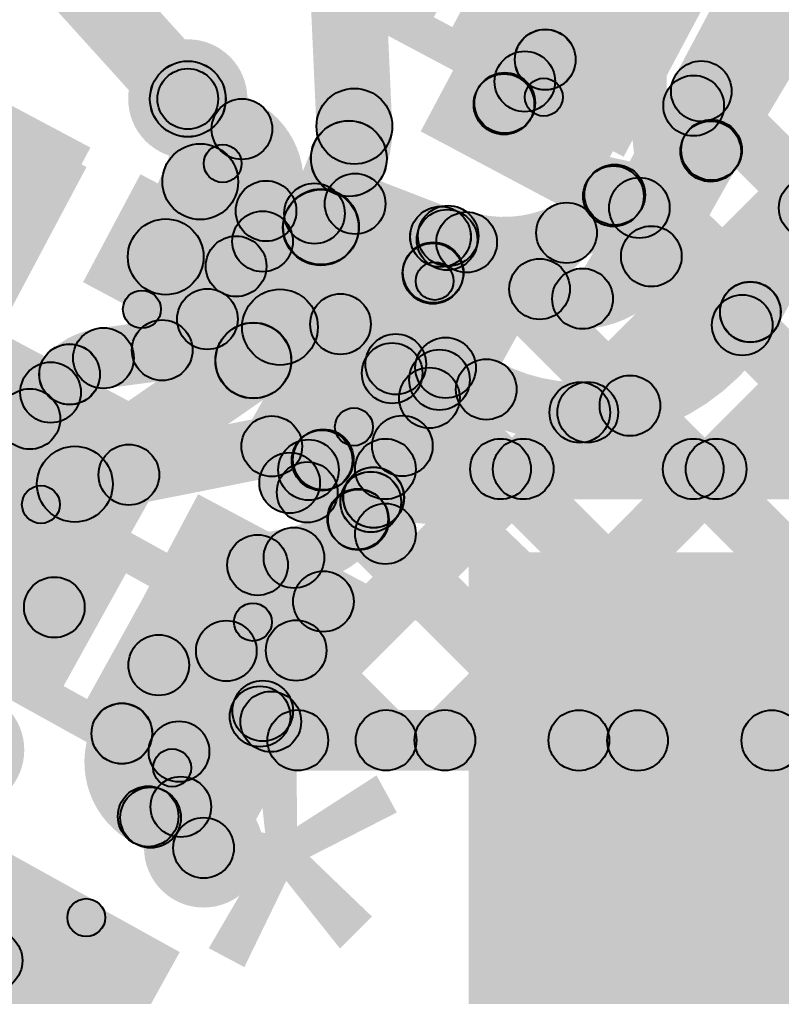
# Model space of a CAD drawing. Header units: millimetres. Extents: x 2.72 to 4.82, y 2.46 to 3.29.
# Drawn here: x 2.9897 to 3.0903, y 2.5284 to 2.6573 of the extents above; entities that cross this region are included whole.
import ezdxf

# ---------------------------------------------------------------- set-up
doc = ezdxf.new("R2010")
doc.units = ezdxf.units.MM
doc.header["$MEASUREMENT"] = 0
for name, color, linetype in [('BottomLayer', 5, 'Continuous'), ('BottomPaste', 16, 'Continuous'), ('BottomSolder', 6, 'Continuous'), ('TopLayer', 1, 'Continuous'), ('TopOverlay', 2, 'Continuous'), ('TopPaste', 8, 'Continuous'), ('TopSolder', 216, 'Continuous'), ('ViaHoleLayer', 16, 'Continuous')]:
    doc.layers.add(name, color=color, linetype=linetype)

# ---------------------------------------------------------------- blocks, each defined once
blk = doc.blocks.new('CAP_0201_B_25')
at = {"layer": 'BottomLayer'}
for points in [[(-0.01772, 0.00591), (-0.00591, 0.00591), (-0.00591, -0.00591), (-0.01772, -0.00591)], [(0.00591, 0.00591), (0.01772, 0.00591), (0.01772, -0.00591), (0.00591, -0.00591)]]:
    blk.add_hatch(color=5, dxfattribs=at).paths.add_polyline_path(points)
at = {"layer": 'BottomPaste'}
for points in [[(-0.01772, 0.00591), (-0.00591, 0.00591), (-0.00591, -0.00591), (-0.01772, -0.00591)], [(0.00591, 0.00591), (0.01772, 0.00591), (0.01772, -0.00591), (0.00591, -0.00591)]]:
    blk.add_hatch(color=16, dxfattribs=at).paths.add_polyline_path(points)
at = {"layer": 'BottomSolder'}
for points in [[(-0.01988, 0.00807), (-0.00374, 0.00807), (-0.00374, -0.00807), (-0.01988, -0.00807)], [(0.00374, 0.00807), (0.01988, 0.00807), (0.01988, -0.00807), (0.00374, -0.00807)]]:
    blk.add_hatch(color=6, dxfattribs=at).paths.add_polyline_path(points)
blk = doc.blocks.new('R__0402_B_61')
at = {"layer": 'BottomLayer'}
for points in [[(-0.0095, 0.0125), (-0.0095, -0.0125), (-0.0275, -0.0125), (-0.0275, 0.0125)], [(0.0275, 0.0125), (0.0275, -0.0125), (0.0095, -0.0125), (0.0095, 0.0125)]]:
    blk.add_hatch(color=5, dxfattribs=at).paths.add_polyline_path(points)
at = {"layer": 'BottomPaste'}
for points in [[(-0.0095, 0.0125), (-0.0095, -0.0125), (-0.0275, -0.0125), (-0.0275, 0.0125)], [(0.0275, 0.0125), (0.0275, -0.0125), (0.0095, -0.0125), (0.0095, 0.0125)]]:
    blk.add_hatch(color=16, dxfattribs=at).paths.add_polyline_path(points)
at = {"layer": 'BottomSolder'}
for points in [[(-0.0055, 0.0165), (-0.0055, -0.0165), (-0.0315, -0.0165), (-0.0315, 0.0165)], [(0.0315, 0.0165), (0.0315, -0.0165), (0.0055, -0.0165), (0.0055, 0.0165)]]:
    blk.add_hatch(color=6, dxfattribs=at).paths.add_polyline_path(points)
blk = doc.blocks.new('R__0402_B_62')
at = {"layer": 'BottomLayer'}
for points in [[(-0.0095, 0.0125), (-0.0095, -0.0125), (-0.0275, -0.0125), (-0.0275, 0.0125)], [(0.0275, 0.0125), (0.0275, -0.0125), (0.0095, -0.0125), (0.0095, 0.0125)]]:
    blk.add_hatch(color=5, dxfattribs=at).paths.add_polyline_path(points)
at = {"layer": 'BottomPaste'}
for points in [[(-0.0095, 0.0125), (-0.0095, -0.0125), (-0.0275, -0.0125), (-0.0275, 0.0125)], [(0.0275, 0.0125), (0.0275, -0.0125), (0.0095, -0.0125), (0.0095, 0.0125)]]:
    blk.add_hatch(color=16, dxfattribs=at).paths.add_polyline_path(points)
at = {"layer": 'BottomSolder'}
for points in [[(-0.0055, 0.0165), (-0.0055, -0.0165), (-0.0315, -0.0165), (-0.0315, 0.0165)], [(0.0315, 0.0165), (0.0315, -0.0165), (0.0055, -0.0165), (0.0055, 0.0165)]]:
    blk.add_hatch(color=6, dxfattribs=at).paths.add_polyline_path(points)
blk = doc.blocks.new('LED_0201_120')
at = {"layer": 'TopLayer'}
for points in [[(-0.01181, 0.00689), (-0.00394, 0.00689), (-0.00394, -0.00689), (-0.01181, -0.00689)], [(0.00394, 0.00689), (0.01181, 0.00689), (0.01181, -0.00689), (0.00394, -0.00689)]]:
    blk.add_hatch(color=1, dxfattribs=at).paths.add_polyline_path(points)
at = {"layer": 'TopOverlay'}
h = blk.add_hatch(color=2, dxfattribs=at)
edge = h.paths.add_edge_path()
edge.add_arc((-0.016, 0.011), 0.0025, 0, 360)
h = blk.add_hatch(color=2, dxfattribs=at)
edge = h.paths.add_edge_path()
edge.add_arc((-0.016, 0.011), 0.0025, 0, 360)
for points in [[(-0.016, 0.0085), (-0.016, 0.0135), (0.016, 0.0135), (0.016, 0.0085)], [(0.016, -0.013), (0.029, -0.013), (0.029, 0.013), (0.016, 0.013)], [(-0.0135, -0.011), (-0.0185, -0.011), (-0.0185, 0.011), (-0.0135, 0.011)], [(0.013, -0.011), (0.017, -0.011), (0.017, 0.011), (0.013, 0.011)], [(-0.016, -0.0135), (-0.016, -0.0085), (0.016, -0.0085), (0.016, -0.0135)]]:
    blk.add_hatch(color=2, dxfattribs=at).paths.add_polyline_path(points)
h = blk.add_hatch(color=2, dxfattribs=at)
edge = h.paths.add_edge_path()
edge.add_arc((0.016, 0.011), 0.0025, 0, 360)
h = blk.add_hatch(color=2, dxfattribs=at)
edge = h.paths.add_edge_path()
edge.add_arc((-0.016, -0.011), 0.0025, 0, 360)
h = blk.add_hatch(color=2, dxfattribs=at)
edge = h.paths.add_edge_path()
edge.add_arc((-0.016, -0.011), 0.0025, 0, 360)
h = blk.add_hatch(color=2, dxfattribs=at)
edge = h.paths.add_edge_path()
edge.add_arc((0.016, -0.011), 0.0025, 0, 360)
at = {"layer": 'TopPaste'}
for points in [[(-0.01181, 0.00689), (-0.00394, 0.00689), (-0.00394, -0.00689), (-0.01181, -0.00689)], [(0.00394, 0.00689), (0.01181, 0.00689), (0.01181, -0.00689), (0.00394, -0.00689)]]:
    blk.add_hatch(color=8, dxfattribs=at).paths.add_polyline_path(points)
at = {"layer": 'TopSolder'}
for points in [[(-0.01398, 0.00906), (-0.00177, 0.00906), (-0.00177, -0.00906), (-0.01398, -0.00906)], [(0.00177, 0.00906), (0.01398, 0.00906), (0.01398, -0.00906), (0.00177, -0.00906)]]:
    blk.add_hatch(color=216, dxfattribs=at).paths.add_polyline_path(points)
at = {"layer": 'TopOverlay'}
for centre in [(-0.016, 0.011), (-0.016, 0.011), (0.016, 0.011), (-0.016, -0.011), (-0.016, -0.011), (0.016, -0.011)]:
    blk.add_circle(centre, 0.0025, dxfattribs=at)
blk = doc.blocks.new('LED_0201_121')
at = {"layer": 'TopLayer'}
for points in [[(-0.01181, 0.00689), (-0.00394, 0.00689), (-0.00394, -0.00689), (-0.01181, -0.00689)], [(0.00394, 0.00689), (0.01181, 0.00689), (0.01181, -0.00689), (0.00394, -0.00689)]]:
    blk.add_hatch(color=1, dxfattribs=at).paths.add_polyline_path(points)
at = {"layer": 'TopOverlay'}
h = blk.add_hatch(color=2, dxfattribs=at)
edge = h.paths.add_edge_path()
edge.add_arc((-0.016, 0.011), 0.0025, 0, 360)
h = blk.add_hatch(color=2, dxfattribs=at)
edge = h.paths.add_edge_path()
edge.add_arc((-0.016, 0.011), 0.0025, 0, 360)
for points in [[(-0.016, 0.0085), (-0.016, 0.0135), (0.016, 0.0135), (0.016, 0.0085)], [(0.016, -0.013), (0.029, -0.013), (0.029, 0.013), (0.016, 0.013)], [(-0.0135, -0.011), (-0.0185, -0.011), (-0.0185, 0.011), (-0.0135, 0.011)], [(0.013, -0.011), (0.017, -0.011), (0.017, 0.011), (0.013, 0.011)], [(-0.016, -0.0135), (-0.016, -0.0085), (0.016, -0.0085), (0.016, -0.0135)]]:
    blk.add_hatch(color=2, dxfattribs=at).paths.add_polyline_path(points)
h = blk.add_hatch(color=2, dxfattribs=at)
edge = h.paths.add_edge_path()
edge.add_arc((0.016, 0.011), 0.0025, 0, 360)
h = blk.add_hatch(color=2, dxfattribs=at)
edge = h.paths.add_edge_path()
edge.add_arc((-0.016, -0.011), 0.0025, 0, 360)
h = blk.add_hatch(color=2, dxfattribs=at)
edge = h.paths.add_edge_path()
edge.add_arc((-0.016, -0.011), 0.0025, 0, 360)
h = blk.add_hatch(color=2, dxfattribs=at)
edge = h.paths.add_edge_path()
edge.add_arc((0.016, -0.011), 0.0025, 0, 360)
at = {"layer": 'TopPaste'}
for points in [[(-0.01181, 0.00689), (-0.00394, 0.00689), (-0.00394, -0.00689), (-0.01181, -0.00689)], [(0.00394, 0.00689), (0.01181, 0.00689), (0.01181, -0.00689), (0.00394, -0.00689)]]:
    blk.add_hatch(color=8, dxfattribs=at).paths.add_polyline_path(points)
at = {"layer": 'TopSolder'}
for points in [[(-0.01398, 0.00906), (-0.00177, 0.00906), (-0.00177, -0.00906), (-0.01398, -0.00906)], [(0.00177, 0.00906), (0.01398, 0.00906), (0.01398, -0.00906), (0.00177, -0.00906)]]:
    blk.add_hatch(color=216, dxfattribs=at).paths.add_polyline_path(points)
at = {"layer": 'TopOverlay'}
for centre in [(-0.016, 0.011), (-0.016, 0.011), (0.016, 0.011), (-0.016, -0.011), (-0.016, -0.011), (0.016, -0.011)]:
    blk.add_circle(centre, 0.0025, dxfattribs=at)
blk = doc.blocks.new('LED_0201_122')
at = {"layer": 'TopLayer'}
for points in [[(-0.01181, 0.00689), (-0.00394, 0.00689), (-0.00394, -0.00689), (-0.01181, -0.00689)], [(0.00394, 0.00689), (0.01181, 0.00689), (0.01181, -0.00689), (0.00394, -0.00689)]]:
    blk.add_hatch(color=1, dxfattribs=at).paths.add_polyline_path(points)
at = {"layer": 'TopOverlay'}
h = blk.add_hatch(color=2, dxfattribs=at)
edge = h.paths.add_edge_path()
edge.add_arc((-0.016, 0.011), 0.0025, 0, 360)
h = blk.add_hatch(color=2, dxfattribs=at)
edge = h.paths.add_edge_path()
edge.add_arc((-0.016, 0.011), 0.0025, 0, 360)
for points in [[(-0.016, 0.0085), (-0.016, 0.0135), (0.016, 0.0135), (0.016, 0.0085)], [(0.016, -0.013), (0.029, -0.013), (0.029, 0.013), (0.016, 0.013)], [(-0.0135, -0.011), (-0.0185, -0.011), (-0.0185, 0.011), (-0.0135, 0.011)], [(0.013, -0.011), (0.017, -0.011), (0.017, 0.011), (0.013, 0.011)], [(-0.016, -0.0135), (-0.016, -0.0085), (0.016, -0.0085), (0.016, -0.0135)]]:
    blk.add_hatch(color=2, dxfattribs=at).paths.add_polyline_path(points)
h = blk.add_hatch(color=2, dxfattribs=at)
edge = h.paths.add_edge_path()
edge.add_arc((0.016, 0.011), 0.0025, 0, 360)
h = blk.add_hatch(color=2, dxfattribs=at)
edge = h.paths.add_edge_path()
edge.add_arc((-0.016, -0.011), 0.0025, 0, 360)
h = blk.add_hatch(color=2, dxfattribs=at)
edge = h.paths.add_edge_path()
edge.add_arc((-0.016, -0.011), 0.0025, 0, 360)
h = blk.add_hatch(color=2, dxfattribs=at)
edge = h.paths.add_edge_path()
edge.add_arc((0.016, -0.011), 0.0025, 0, 360)
at = {"layer": 'TopPaste'}
for points in [[(-0.01181, 0.00689), (-0.00394, 0.00689), (-0.00394, -0.00689), (-0.01181, -0.00689)], [(0.00394, 0.00689), (0.01181, 0.00689), (0.01181, -0.00689), (0.00394, -0.00689)]]:
    blk.add_hatch(color=8, dxfattribs=at).paths.add_polyline_path(points)
at = {"layer": 'TopSolder'}
for points in [[(-0.01398, 0.00906), (-0.00177, 0.00906), (-0.00177, -0.00906), (-0.01398, -0.00906)], [(0.00177, 0.00906), (0.01398, 0.00906), (0.01398, -0.00906), (0.00177, -0.00906)]]:
    blk.add_hatch(color=216, dxfattribs=at).paths.add_polyline_path(points)
at = {"layer": 'TopOverlay'}
for centre in [(-0.016, 0.011), (-0.016, 0.011), (0.016, 0.011), (-0.016, -0.011), (-0.016, -0.011), (0.016, -0.011)]:
    blk.add_circle(centre, 0.0025, dxfattribs=at)
blk = doc.blocks.new('LED_0201_123')
at = {"layer": 'TopLayer'}
for points in [[(-0.01181, 0.00689), (-0.00394, 0.00689), (-0.00394, -0.00689), (-0.01181, -0.00689)], [(0.00394, 0.00689), (0.01181, 0.00689), (0.01181, -0.00689), (0.00394, -0.00689)]]:
    blk.add_hatch(color=1, dxfattribs=at).paths.add_polyline_path(points)
at = {"layer": 'TopOverlay'}
h = blk.add_hatch(color=2, dxfattribs=at)
edge = h.paths.add_edge_path()
edge.add_arc((-0.016, 0.011), 0.0025, 0, 360)
h = blk.add_hatch(color=2, dxfattribs=at)
edge = h.paths.add_edge_path()
edge.add_arc((-0.016, 0.011), 0.0025, 0, 360)
for points in [[(-0.016, 0.0085), (-0.016, 0.0135), (0.016, 0.0135), (0.016, 0.0085)], [(0.016, -0.013), (0.029, -0.013), (0.029, 0.013), (0.016, 0.013)], [(-0.0135, -0.011), (-0.0185, -0.011), (-0.0185, 0.011), (-0.0135, 0.011)], [(0.013, -0.011), (0.017, -0.011), (0.017, 0.011), (0.013, 0.011)], [(-0.016, -0.0135), (-0.016, -0.0085), (0.016, -0.0085), (0.016, -0.0135)]]:
    blk.add_hatch(color=2, dxfattribs=at).paths.add_polyline_path(points)
h = blk.add_hatch(color=2, dxfattribs=at)
edge = h.paths.add_edge_path()
edge.add_arc((0.016, 0.011), 0.0025, 0, 360)
h = blk.add_hatch(color=2, dxfattribs=at)
edge = h.paths.add_edge_path()
edge.add_arc((-0.016, -0.011), 0.0025, 0, 360)
h = blk.add_hatch(color=2, dxfattribs=at)
edge = h.paths.add_edge_path()
edge.add_arc((-0.016, -0.011), 0.0025, 0, 360)
h = blk.add_hatch(color=2, dxfattribs=at)
edge = h.paths.add_edge_path()
edge.add_arc((0.016, -0.011), 0.0025, 0, 360)
at = {"layer": 'TopPaste'}
for points in [[(-0.01181, 0.00689), (-0.00394, 0.00689), (-0.00394, -0.00689), (-0.01181, -0.00689)], [(0.00394, 0.00689), (0.01181, 0.00689), (0.01181, -0.00689), (0.00394, -0.00689)]]:
    blk.add_hatch(color=8, dxfattribs=at).paths.add_polyline_path(points)
at = {"layer": 'TopSolder'}
for points in [[(-0.01398, 0.00906), (-0.00177, 0.00906), (-0.00177, -0.00906), (-0.01398, -0.00906)], [(0.00177, 0.00906), (0.01398, 0.00906), (0.01398, -0.00906), (0.00177, -0.00906)]]:
    blk.add_hatch(color=216, dxfattribs=at).paths.add_polyline_path(points)
at = {"layer": 'TopOverlay'}
for centre in [(-0.016, 0.011), (-0.016, 0.011), (0.016, 0.011), (-0.016, -0.011), (-0.016, -0.011), (0.016, -0.011)]:
    blk.add_circle(centre, 0.0025, dxfattribs=at)

msp = doc.modelspace()

# ---------------------------------------------------------------- hatches: boundary and pattern name
at = {"layer": 'BottomLayer'}
for points in [[(3.05903, 2.59517), (3.05338, 2.60083), (3.44317, 2.99062), (3.44883, 2.98497)], [(3.08449, 2.59517), (3.07883, 2.60083), (3.44317, 2.96517), (3.44883, 2.95951)], [(2.99854, 2.63786), (2.82615, 2.72952), (2.7525, 2.591), (2.92488, 2.49934)], [(2.97729, 2.67765), (2.98471, 2.68435), (3.01561, 2.65019), (3.0082, 2.64349)], [(3.08153, 2.64312), (3.07587, 2.64878), (3.10865, 2.68155), (3.1143, 2.6759)], [(3.02724, 2.67975), (3.03723, 2.6802), (3.03889, 2.64346), (3.0289, 2.643)], [(3.07506, 2.63059), (3.068, 2.63435), (3.09006, 2.67584), (3.09713, 2.67209)], [(3.08572, 2.66164), (3.09138, 2.6673), (3.15785, 2.60083), (3.15219, 2.59517)], [(3.06262, 2.65011), (3.0556, 2.65395), (3.0614, 2.66453), (3.06841, 2.66069)], [(3.0626, 2.65007), (3.05561, 2.65396), (3.05562, 2.65398), (3.0626, 2.65008)], [(3.07688, 2.64502), (3.08254, 2.65068), (3.13239, 2.60083), (3.12674, 2.59517)], [(3.00817, 2.64352), (3.01564, 2.65016), (3.01565, 2.65015), (3.00818, 2.6435)], [(3.05715, 2.64419), (3.05017, 2.64809), (3.05026, 2.64826), (3.05725, 2.64436)], [(3.03414, 2.62808), (3.02488, 2.63186), (3.02854, 2.64085), (3.0378, 2.63708)], [(3.03782, 2.63713), (3.02852, 2.64081), (3.02853, 2.64082), (3.03782, 2.63714)], [(3.01354, 2.62391), (3.00446, 2.62809), (3.00902, 2.63801), (3.0181, 2.63383)], [(3.06528, 2.63117), (3.07094, 2.63683), (3.10694, 2.60083), (3.10128, 2.59517)], [(3.0664, 2.63067), (3.07015, 2.63773), (3.07341, 2.636), (3.06965, 2.62894)], [(3.02871, 2.61482), (3.01945, 2.61861), (3.02484, 2.63176), (3.03409, 2.62798)], [(3.03051, 2.59211), (3.02486, 2.59776), (3.05909, 2.632), (3.06475, 2.62634)], [(3.04803, 2.62242), (3.04062, 2.62544), (3.04259, 2.63027), (3.05, 2.62726)], [(3.0459, 2.62509), (3.05156, 2.63075), (3.08148, 2.60083), (3.07582, 2.59517)], [(3.04259, 2.60914), (3.03519, 2.61217), (3.04057, 2.62532), (3.04797, 2.62229)], [(3.00763, 2.6051), (2.97319, 2.62341), (2.95643, 2.59188), (2.99086, 2.57357)], [(2.99985, 2.59189), (2.99415, 2.60011), (3.01771, 2.61642), (3.0234, 2.6082)], [(3.02343, 2.60822), (3.01767, 2.61639), (3.0177, 2.61641), (3.02346, 2.60824)], [(3.03654, 2.609), (3.0422, 2.61466), (3.05603, 2.60083), (3.05037, 2.59517)], [(3.02763, 2.59288), (3.02308, 2.59946), (3.02737, 2.60243), (3.03192, 2.59585)], [(3.038, 2.594), (3.038, 2.602), (3.66382, 2.602), (3.66382, 2.594)], [(3.02502, 2.59507), (3.03067, 2.60072), (3.03718, 2.59422), (3.03152, 2.58856)], [(3.02348, 2.59264), (3.02724, 2.5997), (3.03988, 2.59298), (3.03612, 2.58592)], [(3.042, 2.58945), (3.034, 2.58945), (3.034, 2.598), (3.042, 2.598)], [(3.049, 2.465), (4.817, 2.465), (4.817, 2.587), (3.049, 2.587)], [(3.01436, 2.55901), (3.00713, 2.56241), (3.01338, 2.5757), (3.02062, 2.5723)], [(3.00749, 2.55147), (3.01449, 2.55536), (3.0175, 2.54994), (3.0105, 2.54606)]]:
    msp.add_hatch(color=5, dxfattribs=at).paths.add_polyline_path(points)
h = msp.add_hatch(color=5, dxfattribs=at)
edge = h.paths.add_edge_path()
edge.add_arc((3.0591, 2.65202), 0.004, 0, 360)
h = msp.add_hatch(color=5, dxfattribs=at)
edge = h.paths.add_edge_path()
edge.add_arc((3.0591, 2.65202), 0.004, 0, 360)
h = msp.add_hatch(color=5, dxfattribs=at)
edge = h.paths.add_edge_path()
edge.add_arc((3.05911, 2.65203), 0.004, 0, 360)
h = msp.add_hatch(color=5, dxfattribs=at)
edge = h.paths.add_edge_path()
edge.add_arc((3.05911, 2.65203), 0.004, 0, 360)
h = msp.add_hatch(color=5, dxfattribs=at)
edge = h.paths.add_edge_path()
edge.add_arc((3.01191, 2.64684), 0.00787, 0, 360)
h = msp.add_hatch(color=5, dxfattribs=at)
edge = h.paths.add_edge_path()
edge.add_arc((3.05366, 2.64614), 0.00787, 0, 360)
h = msp.add_hatch(color=5, dxfattribs=at)
edge = h.paths.add_edge_path()
edge.add_arc((3.05641, 2.64914), 0.004, 0, 360)
h = msp.add_hatch(color=5, dxfattribs=at)
edge = h.paths.add_edge_path()
edge.add_arc((3.05641, 2.64914), 0.004, 0, 360)
h = msp.add_hatch(color=5, dxfattribs=at)
edge = h.paths.add_edge_path()
edge.add_arc((3.01191, 2.64684), 0.005, 0, 360)
h = msp.add_hatch(color=5, dxfattribs=at)
edge = h.paths.add_edge_path()
edge.add_arc((3.01191, 2.64684), 0.005, 0, 360)
h = msp.add_hatch(color=5, dxfattribs=at)
edge = h.paths.add_edge_path()
edge.add_arc((3.01192, 2.64683), 0.005, 0, 360)
h = msp.add_hatch(color=5, dxfattribs=at)
edge = h.paths.add_edge_path()
edge.add_arc((3.01192, 2.64683), 0.005, 0, 360)
h = msp.add_hatch(color=5, dxfattribs=at)
edge = h.paths.add_edge_path()
edge.add_arc((3.07971, 2.64785), 0.004, 0, 360)
h = msp.add_hatch(color=5, dxfattribs=at)
edge = h.paths.add_edge_path()
edge.add_arc((3.05366, 2.64614), 0.004, 0, 360)
h = msp.add_hatch(color=5, dxfattribs=at)
edge = h.paths.add_edge_path()
edge.add_arc((3.05376, 2.64631), 0.004, 0, 360)
h = msp.add_hatch(color=5, dxfattribs=at)
edge = h.paths.add_edge_path()
edge.add_arc((3.05376, 2.64631), 0.004, 0, 360)
h = msp.add_hatch(color=5, dxfattribs=at)
edge = h.paths.add_edge_path()
edge.add_arc((3.0787, 2.64595), 0.004, 0, 360)
h = msp.add_hatch(color=5, dxfattribs=at)
edge = h.paths.add_edge_path()
edge.add_arc((3.0339, 2.64323), 0.005, 0, 360)
h = msp.add_hatch(color=5, dxfattribs=at)
edge = h.paths.add_edge_path()
edge.add_arc((3.0339, 2.64323), 0.005, 0, 360)
h = msp.add_hatch(color=5, dxfattribs=at)
edge = h.paths.add_edge_path()
edge.add_arc((3.03318, 2.63898), 0.005, 0, 360)
h = msp.add_hatch(color=5, dxfattribs=at)
edge = h.paths.add_edge_path()
edge.add_arc((3.03318, 2.63898), 0.005, 0, 360)
h = msp.add_hatch(color=5, dxfattribs=at)
edge = h.paths.add_edge_path()
edge.add_arc((3.03317, 2.63897), 0.005, 0, 360)
h = msp.add_hatch(color=5, dxfattribs=at)
edge = h.paths.add_edge_path()
edge.add_arc((3.03317, 2.63897), 0.005, 0, 360)
h = msp.add_hatch(color=5, dxfattribs=at)
edge = h.paths.add_edge_path()
edge.add_arc((3.01356, 2.63592), 0.005, 0, 360)
h = msp.add_hatch(color=5, dxfattribs=at)
edge = h.paths.add_edge_path()
edge.add_arc((3.01356, 2.63592), 0.005, 0, 360)
h = msp.add_hatch(color=5, dxfattribs=at)
edge = h.paths.add_edge_path()
edge.add_arc((3.06811, 2.634), 0.004, 0, 360)
h = msp.add_hatch(color=5, dxfattribs=at)
edge = h.paths.add_edge_path()
edge.add_arc((3.06828, 2.6342), 0.004, 0, 360)
h = msp.add_hatch(color=5, dxfattribs=at)
edge = h.paths.add_edge_path()
edge.add_arc((3.06828, 2.6342), 0.004, 0, 360)
h = msp.add_hatch(color=5, dxfattribs=at)
edge = h.paths.add_edge_path()
edge.add_arc((3.07153, 2.63247), 0.004, 0, 360)
h = msp.add_hatch(color=5, dxfattribs=at)
edge = h.paths.add_edge_path()
edge.add_arc((3.07153, 2.63247), 0.004, 0, 360)
h = msp.add_hatch(color=5, dxfattribs=at)
edge = h.paths.add_edge_path()
edge.add_arc((3.02947, 2.62987), 0.005, 0, 360)
h = msp.add_hatch(color=5, dxfattribs=at)
edge = h.paths.add_edge_path()
edge.add_arc((3.02947, 2.62987), 0.005, 0, 360)
h = msp.add_hatch(color=5, dxfattribs=at)
edge = h.paths.add_edge_path()
edge.add_arc((3.02951, 2.62997), 0.005, 0, 360)
h = msp.add_hatch(color=5, dxfattribs=at)
edge = h.paths.add_edge_path()
edge.add_arc((3.02951, 2.62997), 0.005, 0, 360)
h = msp.add_hatch(color=5, dxfattribs=at)
edge = h.paths.add_edge_path()
edge.add_arc((3.04629, 2.62877), 0.004, 0, 360)
h = msp.add_hatch(color=5, dxfattribs=at)
edge = h.paths.add_edge_path()
edge.add_arc((3.04629, 2.62877), 0.004, 0, 360)
h = msp.add_hatch(color=5, dxfattribs=at)
edge = h.paths.add_edge_path()
edge.add_arc((3.06192, 2.62917), 0.004, 0, 360)
h = msp.add_hatch(color=5, dxfattribs=at)
edge = h.paths.add_edge_path()
edge.add_arc((3.04873, 2.62792), 0.004, 0, 360)
h = msp.add_hatch(color=5, dxfattribs=at)
edge = h.paths.add_edge_path()
edge.add_arc((3.009, 2.626), 0.005, 0, 360)
h = msp.add_hatch(color=5, dxfattribs=at)
edge = h.paths.add_edge_path()
edge.add_arc((3.04427, 2.6238), 0.004, 0, 360)
h = msp.add_hatch(color=5, dxfattribs=at)
edge = h.paths.add_edge_path()
edge.add_arc((3.04432, 2.62393), 0.004, 0, 360)
h = msp.add_hatch(color=5, dxfattribs=at)
edge = h.paths.add_edge_path()
edge.add_arc((3.02408, 2.61672), 0.005, 0, 360)
h = msp.add_hatch(color=5, dxfattribs=at)
edge = h.paths.add_edge_path()
edge.add_arc((3.02408, 2.61672), 0.005, 0, 360)
h = msp.add_hatch(color=5, dxfattribs=at)
edge = h.paths.add_edge_path()
edge.add_arc((3.02055, 2.61231), 0.005, 0, 360)
h = msp.add_hatch(color=5, dxfattribs=at)
edge = h.paths.add_edge_path()
edge.add_arc((3.02055, 2.61231), 0.005, 0, 360)
h = msp.add_hatch(color=5, dxfattribs=at)
edge = h.paths.add_edge_path()
edge.add_arc((3.02058, 2.61233), 0.005, 0, 360)
h = msp.add_hatch(color=5, dxfattribs=at)
edge = h.paths.add_edge_path()
edge.add_arc((3.02058, 2.61233), 0.005, 0, 360)
h = msp.add_hatch(color=5, dxfattribs=at)
edge = h.paths.add_edge_path()
edge.add_arc((3.03937, 2.61183), 0.004, 0, 360)
h = msp.add_hatch(color=5, dxfattribs=at)
edge = h.paths.add_edge_path()
edge.add_arc((3.03889, 2.61065), 0.004, 0, 360)
h = msp.add_hatch(color=5, dxfattribs=at)
edge = h.paths.add_edge_path()
edge.add_arc((3.03889, 2.61065), 0.004, 0, 360)
h = msp.add_hatch(color=5, dxfattribs=at)
edge = h.paths.add_edge_path()
edge.add_arc((3.02964, 2.59914), 0.004, 0, 360)
h = msp.add_hatch(color=5, dxfattribs=at)
edge = h.paths.add_edge_path()
edge.add_arc((3.0298, 2.59925), 0.004, 0, 360)
h = msp.add_hatch(color=5, dxfattribs=at)
edge = h.paths.add_edge_path()
edge.add_arc((3.02785, 2.59789), 0.004, 0, 360)
h = msp.add_hatch(color=5, dxfattribs=at)
edge = h.paths.add_edge_path()
edge.add_arc((3.038, 2.598), 0.004, 0, 360)
h = msp.add_hatch(color=5, dxfattribs=at)
edge = h.paths.add_edge_path()
edge.add_arc((3.038, 2.598), 0.004, 0, 360)
h = msp.add_hatch(color=5, dxfattribs=at)
edge = h.paths.add_edge_path()
edge.add_arc((3.0532, 2.598), 0.004, 0, 360)
h = msp.add_hatch(color=5, dxfattribs=at)
edge = h.paths.add_edge_path()
edge.add_arc((3.0562, 2.598), 0.004, 0, 360)
h = msp.add_hatch(color=5, dxfattribs=at)
edge = h.paths.add_edge_path()
edge.add_arc((3.07865, 2.598), 0.004, 0, 360)
h = msp.add_hatch(color=5, dxfattribs=at)
edge = h.paths.add_edge_path()
edge.add_arc((3.08166, 2.598), 0.004, 0, 360)
h = msp.add_hatch(color=5, dxfattribs=at)
edge = h.paths.add_edge_path()
edge.add_arc((2.997, 2.596), 0.005, 0, 360)
h = msp.add_hatch(color=5, dxfattribs=at)
edge = h.paths.add_edge_path()
edge.add_arc((3.02536, 2.59617), 0.004, 0, 360)
h = msp.add_hatch(color=5, dxfattribs=at)
edge = h.paths.add_edge_path()
edge.add_arc((3.02536, 2.59617), 0.004, 0, 360)
h = msp.add_hatch(color=5, dxfattribs=at)
edge = h.paths.add_edge_path()
edge.add_arc((3.02768, 2.59493), 0.004, 0, 360)
h = msp.add_hatch(color=5, dxfattribs=at)
edge = h.paths.add_edge_path()
edge.add_arc((3.03435, 2.59139), 0.004, 0, 360)
h = msp.add_hatch(color=5, dxfattribs=at)
edge = h.paths.add_edge_path()
edge.add_arc((3.038, 2.58945), 0.004, 0, 360)
h = msp.add_hatch(color=5, dxfattribs=at)
edge = h.paths.add_edge_path()
edge.add_arc((3.038, 2.58945), 0.004, 0, 360)
h = msp.add_hatch(color=5, dxfattribs=at)
edge = h.paths.add_edge_path()
edge.add_arc((3.017, 2.574), 0.004, 0, 360)
h = msp.add_hatch(color=5, dxfattribs=at)
edge = h.paths.add_edge_path()
edge.add_arc((2.98245, 2.56092), 0.00787, 0, 360)
h = msp.add_hatch(color=5, dxfattribs=at)
edge = h.paths.add_edge_path()
edge.add_arc((3.01075, 2.56071), 0.004, 0, 360)
h = msp.add_hatch(color=5, dxfattribs=at)
edge = h.paths.add_edge_path()
edge.add_arc((3.01075, 2.56071), 0.004, 0, 360)
h = msp.add_hatch(color=5, dxfattribs=at)
edge = h.paths.add_edge_path()
edge.add_arc((3.01099, 2.55342), 0.004, 0, 360)
h = msp.add_hatch(color=5, dxfattribs=at)
edge = h.paths.add_edge_path()
edge.add_arc((3.01099, 2.55342), 0.004, 0, 360)
h = msp.add_hatch(color=5, dxfattribs=at)
edge = h.paths.add_edge_path()
edge.add_arc((3.014, 2.548), 0.00787, 0, 360)
h = msp.add_hatch(color=5, dxfattribs=at)
edge = h.paths.add_edge_path()
edge.add_arc((3.014, 2.548), 0.004, 0, 360)
at = {"layer": 'TopLayer'}
for points in [[(3.04869, 2.55937), (3.04303, 2.56502), (3.46851, 2.9905), (3.47416, 2.98485)], [(3.07413, 2.55936), (3.06847, 2.56501), (3.46842, 2.96496), (3.47408, 2.95931)], [(3.08449, 2.63804), (3.07762, 2.64215), (3.11451, 2.70384), (3.12138, 2.69973)], [(3.04266, 2.64256), (3.06353, 2.63147), (3.07778, 2.65827), (3.05691, 2.66936)], [(3.00996, 2.64334), (3.01385, 2.65034), (3.021, 2.64636), (3.01711, 2.63937)], [(3.07659, 2.62409), (3.06963, 2.62804), (3.07747, 2.64189), (3.08443, 2.63795)], [(3.02956, 2.62783), (3.02771, 2.63561), (3.03307, 2.63689), (3.03493, 2.62911)], [(3.03256, 2.62927), (3.03544, 2.63673), (3.04671, 2.63238), (3.04383, 2.62492)], [(3.02181, 2.62285), (3.01478, 2.62666), (3.01872, 2.63395), (3.02576, 2.63014)], [(3.08967, 2.61676), (3.08271, 2.6207), (3.09048, 2.63442), (3.09744, 2.63048)], [(3.04377, 2.62494), (3.04677, 2.63236), (3.04678, 2.63235), (3.04378, 2.62494)], [(3.04428, 2.62471), (3.04803, 2.63178), (3.06024, 2.62529), (3.05648, 2.61822)], [(3.02104, 2.62184), (3.01555, 2.62767), (3.01905, 2.63096), (3.02453, 2.62513)], [(3.01801, 2.61587), (3.01099, 2.61969), (3.01478, 2.62667), (3.02181, 2.62284)], [(3.08229, 2.61416), (3.08795, 2.61982), (3.14278, 2.56498), (3.13712, 2.55933)], [(3.02649, 2.59904), (3.01951, 2.60296), (3.02858, 2.61908), (3.03555, 2.61516)], [(3.0013, 2.60867), (3.00024, 2.6166), (3.008, 2.61764), (3.00906, 2.60971)], [(3.04408, 2.60783), (3.04783, 2.61489), (3.0532, 2.61204), (3.04944, 2.60498)], [(2.99656, 2.60521), (2.99105, 2.61101), (2.99355, 2.61339), (2.99906, 2.60759)], [(2.99908, 2.60761), (2.99353, 2.61338), (2.99354, 2.61338), (2.99908, 2.60761)], [(3.04373, 2.59909), (3.03676, 2.60302), (3.04166, 2.61173), (3.04863, 2.6078)], [(3.04098, 2.60456), (3.04663, 2.61022), (3.09185, 2.56501), (3.08619, 2.55935)], [(3.0257, 2.56183), (3.02004, 2.56749), (3.06084, 2.6083), (3.0665, 2.60264)], [(3.06746, 2.60353), (3.07312, 2.60919), (3.11731, 2.56499), (3.11166, 2.55934)], [(2.98471, 2.58515), (2.97774, 2.58907), (2.98757, 2.60656), (2.99455, 2.60263)], [(3.00491, 2.59332), (3.00335, 2.60116), (3.02222, 2.60492), (3.02378, 2.59708)], [(3.0399, 2.59229), (3.03293, 2.59622), (3.03676, 2.60302), (3.04373, 2.59909)], [(3.03996, 2.59229), (3.03296, 2.59617), (3.03674, 2.60299), (3.04374, 2.59912)], [(2.99778, 2.57779), (2.99081, 2.58172), (3.00065, 2.5992), (3.00762, 2.59528)], [(3.03161, 2.58847), (3.03727, 2.59413), (3.06638, 2.56502), (3.06072, 2.55936)], [(3.02191, 2.58141), (3.02035, 2.58926), (3.02515, 2.59021), (3.02671, 2.58237)], [(3.01919, 2.58183), (3.02307, 2.58883), (3.03174, 2.58402), (3.02787, 2.57703)], [(3.0253, 2.56414), (3.0183, 2.56802), (3.02631, 2.58246), (3.0333, 2.57859)], [(3.02339, 2.57123), (3.02905, 2.57689), (3.04091, 2.56503), (3.03526, 2.55937)], [(3.00674, 2.56121), (2.99969, 2.56501), (3.00455, 2.57402), (3.01159, 2.57022)], [(3.02643, 2.5582), (3.02643, 2.5662), (4.66569, 2.56549), (4.66569, 2.55749)], [(3.00672, 2.56118), (2.99968, 2.56498), (2.99969, 2.56501), (3.00673, 2.56121)], [(3.00446, 2.54883), (3.0089, 2.55549), (3.0089, 2.55549), (3.00446, 2.54883)], [(3.0047, 2.54868), (3.00866, 2.55564), (3.01598, 2.55148), (3.01202, 2.54452)], [(3.00489, 2.54858), (3.00847, 2.55574), (3.00879, 2.55558), (3.00521, 2.54842)]]:
    msp.add_hatch(color=1, dxfattribs=at).paths.add_polyline_path(points)
h = msp.add_hatch(color=1, dxfattribs=at)
edge = h.paths.add_edge_path()
edge.add_arc((3.01191, 2.64684), 0.00787, 0, 360)
h = msp.add_hatch(color=1, dxfattribs=at)
edge = h.paths.add_edge_path()
edge.add_arc((3.05366, 2.64614), 0.00787, 0, 360)
h = msp.add_hatch(color=1, dxfattribs=at)
edge = h.paths.add_edge_path()
edge.add_arc((3.01191, 2.64684), 0.004, 0, 360)
h = msp.add_hatch(color=1, dxfattribs=at)
edge = h.paths.add_edge_path()
edge.add_arc((3.01906, 2.64286), 0.004, 0, 360)
h = msp.add_hatch(color=1, dxfattribs=at)
edge = h.paths.add_edge_path()
edge.add_arc((3.01906, 2.64286), 0.004, 0, 360)
h = msp.add_hatch(color=1, dxfattribs=at)
edge = h.paths.add_edge_path()
edge.add_arc((3.08095, 2.63992), 0.004, 0, 360)
h = msp.add_hatch(color=1, dxfattribs=at)
edge = h.paths.add_edge_path()
edge.add_arc((3.08095, 2.63992), 0.004, 0, 360)
h = msp.add_hatch(color=1, dxfattribs=at)
edge = h.paths.add_edge_path()
edge.add_arc((3.08095, 2.63992), 0.004, 0, 360)
h = msp.add_hatch(color=1, dxfattribs=at)
edge = h.paths.add_edge_path()
edge.add_arc((3.08095, 2.63992), 0.004, 0, 360)
h = msp.add_hatch(color=1, dxfattribs=at)
edge = h.paths.add_edge_path()
edge.add_arc((3.08106, 2.6401), 0.004, 0, 360)
h = msp.add_hatch(color=1, dxfattribs=at)
edge = h.paths.add_edge_path()
edge.add_arc((3.08106, 2.6401), 0.004, 0, 360)
h = msp.add_hatch(color=1, dxfattribs=at)
edge = h.paths.add_edge_path()
edge.add_arc((3.034, 2.633), 0.004, 0, 360)
h = msp.add_hatch(color=1, dxfattribs=at)
edge = h.paths.add_edge_path()
edge.add_arc((3.034, 2.633), 0.004, 0, 360)
h = msp.add_hatch(color=1, dxfattribs=at)
edge = h.paths.add_edge_path()
edge.add_arc((3.02224, 2.63205), 0.004, 0, 360)
h = msp.add_hatch(color=1, dxfattribs=at)
edge = h.paths.add_edge_path()
edge.add_arc((3.02224, 2.63205), 0.004, 0, 360)
h = msp.add_hatch(color=1, dxfattribs=at)
edge = h.paths.add_edge_path()
edge.add_arc((3.02864, 2.63172), 0.004, 0, 360)
h = msp.add_hatch(color=1, dxfattribs=at)
edge = h.paths.add_edge_path()
edge.add_arc((3.02864, 2.63172), 0.004, 0, 360)
h = msp.add_hatch(color=1, dxfattribs=at)
edge = h.paths.add_edge_path()
edge.add_arc((3.09396, 2.63245), 0.004, 0, 360)
h = msp.add_hatch(color=1, dxfattribs=at)
edge = h.paths.add_edge_path()
edge.add_arc((3.09396, 2.63245), 0.004, 0, 360)
h = msp.add_hatch(color=1, dxfattribs=at)
edge = h.paths.add_edge_path()
edge.add_arc((3.04527, 2.62865), 0.004, 0, 360)
h = msp.add_hatch(color=1, dxfattribs=at)
edge = h.paths.add_edge_path()
edge.add_arc((3.04527, 2.62865), 0.004, 0, 360)
h = msp.add_hatch(color=1, dxfattribs=at)
edge = h.paths.add_edge_path()
edge.add_arc((3.04528, 2.62865), 0.004, 0, 360)
h = msp.add_hatch(color=1, dxfattribs=at)
edge = h.paths.add_edge_path()
edge.add_arc((3.04528, 2.62865), 0.004, 0, 360)
h = msp.add_hatch(color=1, dxfattribs=at)
edge = h.paths.add_edge_path()
edge.add_arc((3.02179, 2.62804), 0.004, 0, 360)
h = msp.add_hatch(color=1, dxfattribs=at)
edge = h.paths.add_edge_path()
edge.add_arc((3.02179, 2.62804), 0.004, 0, 360)
h = msp.add_hatch(color=1, dxfattribs=at)
edge = h.paths.add_edge_path()
edge.add_arc((3.04615, 2.62824), 0.004, 0, 360)
h = msp.add_hatch(color=1, dxfattribs=at)
edge = h.paths.add_edge_path()
edge.add_arc((3.04615, 2.62824), 0.004, 0, 360)
h = msp.add_hatch(color=1, dxfattribs=at)
edge = h.paths.add_edge_path()
edge.add_arc((3.07311, 2.62607), 0.004, 0, 360)
h = msp.add_hatch(color=1, dxfattribs=at)
edge = h.paths.add_edge_path()
edge.add_arc((3.07311, 2.62607), 0.004, 0, 360)
h = msp.add_hatch(color=1, dxfattribs=at)
edge = h.paths.add_edge_path()
edge.add_arc((3.01829, 2.62475), 0.004, 0, 360)
h = msp.add_hatch(color=1, dxfattribs=at)
edge = h.paths.add_edge_path()
edge.add_arc((3.01829, 2.62475), 0.004, 0, 360)
h = msp.add_hatch(color=1, dxfattribs=at)
edge = h.paths.add_edge_path()
edge.add_arc((3.01829, 2.62475), 0.004, 0, 360)
h = msp.add_hatch(color=1, dxfattribs=at)
edge = h.paths.add_edge_path()
edge.add_arc((3.05836, 2.62175), 0.004, 0, 360)
h = msp.add_hatch(color=1, dxfattribs=at)
edge = h.paths.add_edge_path()
edge.add_arc((3.05836, 2.62175), 0.004, 0, 360)
h = msp.add_hatch(color=1, dxfattribs=at)
edge = h.paths.add_edge_path()
edge.add_arc((3.06403, 2.62048), 0.004, 0, 360)
h = msp.add_hatch(color=1, dxfattribs=at)
edge = h.paths.add_edge_path()
edge.add_arc((3.06403, 2.62048), 0.004, 0, 360)
h = msp.add_hatch(color=1, dxfattribs=at)
edge = h.paths.add_edge_path()
edge.add_arc((3.08618, 2.6187), 0.004, 0, 360)
h = msp.add_hatch(color=1, dxfattribs=at)
edge = h.paths.add_edge_path()
edge.add_arc((3.08619, 2.61873), 0.004, 0, 360)
h = msp.add_hatch(color=1, dxfattribs=at)
edge = h.paths.add_edge_path()
edge.add_arc((3.0145, 2.61778), 0.004, 0, 360)
h = msp.add_hatch(color=1, dxfattribs=at)
edge = h.paths.add_edge_path()
edge.add_arc((3.0145, 2.61778), 0.004, 0, 360)
h = msp.add_hatch(color=1, dxfattribs=at)
edge = h.paths.add_edge_path()
edge.add_arc((3.03207, 2.61712), 0.004, 0, 360)
h = msp.add_hatch(color=1, dxfattribs=at)
edge = h.paths.add_edge_path()
edge.add_arc((3.08512, 2.61699), 0.004, 0, 360)
h = msp.add_hatch(color=1, dxfattribs=at)
edge = h.paths.add_edge_path()
edge.add_arc((3.00853, 2.61368), 0.004, 0, 360)
h = msp.add_hatch(color=1, dxfattribs=at)
edge = h.paths.add_edge_path()
edge.add_arc((3.00853, 2.61368), 0.004, 0, 360)
h = msp.add_hatch(color=1, dxfattribs=at)
edge = h.paths.add_edge_path()
edge.add_arc((3.00077, 2.61264), 0.004, 0, 360)
h = msp.add_hatch(color=1, dxfattribs=at)
edge = h.paths.add_edge_path()
edge.add_arc((3.00077, 2.61264), 0.004, 0, 360)
h = msp.add_hatch(color=1, dxfattribs=at)
edge = h.paths.add_edge_path()
edge.add_arc((3.04595, 2.61136), 0.004, 0, 360)
h = msp.add_hatch(color=1, dxfattribs=at)
edge = h.paths.add_edge_path()
edge.add_arc((2.9963, 2.61049), 0.004, 0, 360)
h = msp.add_hatch(color=1, dxfattribs=at)
edge = h.paths.add_edge_path()
edge.add_arc((2.9963, 2.61049), 0.004, 0, 360)
h = msp.add_hatch(color=1, dxfattribs=at)
edge = h.paths.add_edge_path()
edge.add_arc((2.9963, 2.61049), 0.004, 0, 360)
h = msp.add_hatch(color=1, dxfattribs=at)
edge = h.paths.add_edge_path()
edge.add_arc((2.99631, 2.6105), 0.004, 0, 360)
h = msp.add_hatch(color=1, dxfattribs=at)
edge = h.paths.add_edge_path()
edge.add_arc((2.99631, 2.6105), 0.004, 0, 360)
h = msp.add_hatch(color=1, dxfattribs=at)
edge = h.paths.add_edge_path()
edge.add_arc((2.99631, 2.6105), 0.004, 0, 360)
h = msp.add_hatch(color=1, dxfattribs=at)
edge = h.paths.add_edge_path()
edge.add_arc((3.04514, 2.60977), 0.004, 0, 360)
h = msp.add_hatch(color=1, dxfattribs=at)
edge = h.paths.add_edge_path()
edge.add_arc((2.9938, 2.60811), 0.004, 0, 360)
h = msp.add_hatch(color=1, dxfattribs=at)
edge = h.paths.add_edge_path()
edge.add_arc((2.9938, 2.60811), 0.004, 0, 360)
h = msp.add_hatch(color=1, dxfattribs=at)
edge = h.paths.add_edge_path()
edge.add_arc((3.05132, 2.60851), 0.004, 0, 360)
h = msp.add_hatch(color=1, dxfattribs=at)
edge = h.paths.add_edge_path()
edge.add_arc((3.05132, 2.60851), 0.004, 0, 360)
h = msp.add_hatch(color=1, dxfattribs=at)
edge = h.paths.add_edge_path()
edge.add_arc((3.04381, 2.60739), 0.004, 0, 360)
h = msp.add_hatch(color=1, dxfattribs=at)
edge = h.paths.add_edge_path()
edge.add_arc((3.06367, 2.60547), 0.004, 0, 360)
h = msp.add_hatch(color=1, dxfattribs=at)
edge = h.paths.add_edge_path()
edge.add_arc((3.06472, 2.60549), 0.004, 0, 360)
h = msp.add_hatch(color=1, dxfattribs=at)
edge = h.paths.add_edge_path()
edge.add_arc((3.06472, 2.60549), 0.004, 0, 360)
h = msp.add_hatch(color=1, dxfattribs=at)
edge = h.paths.add_edge_path()
edge.add_arc((3.07029, 2.60636), 0.004, 0, 360)
h = msp.add_hatch(color=1, dxfattribs=at)
edge = h.paths.add_edge_path()
edge.add_arc((2.99106, 2.6046), 0.004, 0, 360)
h = msp.add_hatch(color=1, dxfattribs=at)
edge = h.paths.add_edge_path()
edge.add_arc((2.99106, 2.6046), 0.004, 0, 360)
h = msp.add_hatch(color=1, dxfattribs=at)
edge = h.paths.add_edge_path()
edge.add_arc((3.023, 2.601), 0.004, 0, 360)
h = msp.add_hatch(color=1, dxfattribs=at)
edge = h.paths.add_edge_path()
edge.add_arc((3.023, 2.601), 0.004, 0, 360)
h = msp.add_hatch(color=1, dxfattribs=at)
edge = h.paths.add_edge_path()
edge.add_arc((3.04024, 2.60105), 0.004, 0, 360)
h = msp.add_hatch(color=1, dxfattribs=at)
edge = h.paths.add_edge_path()
edge.add_arc((3.04024, 2.60105), 0.004, 0, 360)
h = msp.add_hatch(color=1, dxfattribs=at)
edge = h.paths.add_edge_path()
edge.add_arc((3.04024, 2.60105), 0.004, 0, 360)
h = msp.add_hatch(color=1, dxfattribs=at)
edge = h.paths.add_edge_path()
edge.add_arc((3.00413, 2.59724), 0.004, 0, 360)
h = msp.add_hatch(color=1, dxfattribs=at)
edge = h.paths.add_edge_path()
edge.add_arc((3.00413, 2.59724), 0.004, 0, 360)
h = msp.add_hatch(color=1, dxfattribs=at)
edge = h.paths.add_edge_path()
edge.add_arc((3.03642, 2.59425), 0.004, 0, 360)
h = msp.add_hatch(color=1, dxfattribs=at)
edge = h.paths.add_edge_path()
edge.add_arc((3.03646, 2.59423), 0.004, 0, 360)
h = msp.add_hatch(color=1, dxfattribs=at)
edge = h.paths.add_edge_path()
edge.add_arc((3.03607, 2.59365), 0.004, 0, 360)
h = msp.add_hatch(color=1, dxfattribs=at)
edge = h.paths.add_edge_path()
edge.add_arc((3.03608, 2.59366), 0.004, 0, 360)
h = msp.add_hatch(color=1, dxfattribs=at)
edge = h.paths.add_edge_path()
edge.add_arc((3.03444, 2.5913), 0.004, 0, 360)
h = msp.add_hatch(color=1, dxfattribs=at)
edge = h.paths.add_edge_path()
edge.add_arc((3.02593, 2.58629), 0.004, 0, 360)
h = msp.add_hatch(color=1, dxfattribs=at)
edge = h.paths.add_edge_path()
edge.add_arc((3.02593, 2.58629), 0.004, 0, 360)
h = msp.add_hatch(color=1, dxfattribs=at)
edge = h.paths.add_edge_path()
edge.add_arc((3.02593, 2.58629), 0.004, 0, 360)
h = msp.add_hatch(color=1, dxfattribs=at)
edge = h.paths.add_edge_path()
edge.add_arc((3.02113, 2.58533), 0.004, 0, 360)
h = msp.add_hatch(color=1, dxfattribs=at)
edge = h.paths.add_edge_path()
edge.add_arc((3.02113, 2.58533), 0.004, 0, 360)
h = msp.add_hatch(color=1, dxfattribs=at)
edge = h.paths.add_edge_path()
edge.add_arc((2.99429, 2.57975), 0.004, 0, 360)
h = msp.add_hatch(color=1, dxfattribs=at)
edge = h.paths.add_edge_path()
edge.add_arc((3.02981, 2.58052), 0.004, 0, 360)
h = msp.add_hatch(color=1, dxfattribs=at)
edge = h.paths.add_edge_path()
edge.add_arc((3.02981, 2.58052), 0.004, 0, 360)
h = msp.add_hatch(color=1, dxfattribs=at)
edge = h.paths.add_edge_path()
edge.add_arc((3.02622, 2.57406), 0.004, 0, 360)
h = msp.add_hatch(color=1, dxfattribs=at)
edge = h.paths.add_edge_path()
edge.add_arc((3.00807, 2.57212), 0.004, 0, 360)
h = msp.add_hatch(color=1, dxfattribs=at)
edge = h.paths.add_edge_path()
edge.add_arc((3.0218, 2.56608), 0.004, 0, 360)
h = msp.add_hatch(color=1, dxfattribs=at)
edge = h.paths.add_edge_path()
edge.add_arc((2.98245, 2.56092), 0.00787, 0, 360)
h = msp.add_hatch(color=1, dxfattribs=at)
edge = h.paths.add_edge_path()
edge.add_arc((3.02145, 2.56534), 0.004, 0, 360)
h = msp.add_hatch(color=1, dxfattribs=at)
edge = h.paths.add_edge_path()
edge.add_arc((3.02287, 2.56466), 0.004, 0, 360)
h = msp.add_hatch(color=1, dxfattribs=at)
edge = h.paths.add_edge_path()
edge.add_arc((3.0032, 2.56308), 0.004, 0, 360)
h = msp.add_hatch(color=1, dxfattribs=at)
edge = h.paths.add_edge_path()
edge.add_arc((3.0032, 2.56308), 0.004, 0, 360)
h = msp.add_hatch(color=1, dxfattribs=at)
edge = h.paths.add_edge_path()
edge.add_arc((3.00321, 2.56311), 0.004, 0, 360)
h = msp.add_hatch(color=1, dxfattribs=at)
edge = h.paths.add_edge_path()
edge.add_arc((3.00321, 2.56311), 0.004, 0, 360)
h = msp.add_hatch(color=1, dxfattribs=at)
edge = h.paths.add_edge_path()
edge.add_arc((3.02643, 2.5622), 0.004, 0, 360)
h = msp.add_hatch(color=1, dxfattribs=at)
edge = h.paths.add_edge_path()
edge.add_arc((3.02643, 2.5622), 0.004, 0, 360)
h = msp.add_hatch(color=1, dxfattribs=at)
edge = h.paths.add_edge_path()
edge.add_arc((3.03809, 2.5622), 0.004, 0, 360)
h = msp.add_hatch(color=1, dxfattribs=at)
edge = h.paths.add_edge_path()
edge.add_arc((3.04586, 2.5622), 0.004, 0, 360)
h = msp.add_hatch(color=1, dxfattribs=at)
edge = h.paths.add_edge_path()
edge.add_arc((3.06355, 2.56219), 0.004, 0, 360)
h = msp.add_hatch(color=1, dxfattribs=at)
edge = h.paths.add_edge_path()
edge.add_arc((3.0713, 2.56218), 0.004, 0, 360)
h = msp.add_hatch(color=1, dxfattribs=at)
edge = h.paths.add_edge_path()
edge.add_arc((3.08902, 2.56218), 0.004, 0, 360)
h = msp.add_hatch(color=1, dxfattribs=at)
edge = h.paths.add_edge_path()
edge.add_arc((3.00668, 2.55216), 0.004, 0, 360)
h = msp.add_hatch(color=1, dxfattribs=at)
edge = h.paths.add_edge_path()
edge.add_arc((3.00668, 2.55216), 0.004, 0, 360)
h = msp.add_hatch(color=1, dxfattribs=at)
edge = h.paths.add_edge_path()
edge.add_arc((3.00668, 2.55216), 0.004, 0, 360)
h = msp.add_hatch(color=1, dxfattribs=at)
edge = h.paths.add_edge_path()
edge.add_arc((3.00668, 2.55216), 0.004, 0, 360)
h = msp.add_hatch(color=1, dxfattribs=at)
edge = h.paths.add_edge_path()
edge.add_arc((3.00668, 2.55216), 0.004, 0, 360)
h = msp.add_hatch(color=1, dxfattribs=at)
edge = h.paths.add_edge_path()
edge.add_arc((3.007, 2.552), 0.004, 0, 360)
h = msp.add_hatch(color=1, dxfattribs=at)
edge = h.paths.add_edge_path()
edge.add_arc((3.014, 2.548), 0.00787, 0, 360)
h = msp.add_hatch(color=1, dxfattribs=at)
edge = h.paths.add_edge_path()
edge.add_arc((3.014, 2.548), 0.004, 0, 360)
h = msp.add_hatch(color=1, dxfattribs=at)
edge = h.paths.add_edge_path()
edge.add_arc((2.98607, 2.53312), 0.004, 0, 360)
at = {"layer": 'ViaHoleLayer'}
h = msp.add_hatch(color=16, dxfattribs=at)
edge = h.paths.add_edge_path()
edge.add_arc((3.01191, 2.64684), 0.00591, 0, 360)
h = msp.add_hatch(color=16, dxfattribs=at)
edge = h.paths.add_edge_path()
edge.add_arc((3.05366, 2.64614), 0.00591, 0, 360)
h = msp.add_hatch(color=16, dxfattribs=at)
edge = h.paths.add_edge_path()
edge.add_arc((3.014, 2.548), 0.00591, 0, 360)

# ---------------------------------------------------------------- linework, layer by layer
at = {"layer": 'BottomLayer'}
for points, const_width in [([(3.0591, 2.65202, -0.125032), (3.05641, 2.64914)], 0.008), ([(3.05376, 2.64631, -0.123063), (3.05641, 2.64914)], 0.008), ([(3.01192, 2.64683, -0.300708), (3.01356, 2.63592)], 0.01), ([(3.0339, 2.64323, -0.109141), (3.03318, 2.63898)], 0.01), ([(3.06828, 2.6342, -0.333272), (3.04629, 2.62877)], 0.008), ([(3.02951, 2.62997, -0.000994), (3.02947, 2.62987)], 0.01), ([(3.02408, 2.61672, -0.143218), (3.02058, 2.61233)], 0.01), ([(3.03889, 2.61065, -0.14312), (3.0298, 2.59925)], 0.008), ([(3.01099, 2.55342, -0.241254), (3.01075, 2.56071)], 0.008)]:
    msp.add_lwpolyline(points, format="xyb", dxfattribs=dict(at, const_width=const_width))
for centre, radius in [((3.0591, 2.65202), 0.004), ((3.0591, 2.65202), 0.004), ((3.05911, 2.65203), 0.004), ((3.05911, 2.65203), 0.004), ((3.05641, 2.64914), 0.004), ((3.05641, 2.64914), 0.004), ((3.01191, 2.64684), 0.005), ((3.01191, 2.64684), 0.005), ((3.01192, 2.64683), 0.005), ((3.01192, 2.64683), 0.005), ((3.07971, 2.64785), 0.004), ((3.05366, 2.64614), 0.004), ((3.05376, 2.64631), 0.004), ((3.05376, 2.64631), 0.004), ((3.0787, 2.64595), 0.004), ((3.0339, 2.64323), 0.005), ((3.0339, 2.64323), 0.005), ((3.03317, 2.63897), 0.005), ((3.03317, 2.63897), 0.005), ((3.03318, 2.63898), 0.005), ((3.03318, 2.63898), 0.005), ((3.01356, 2.63592), 0.005), ((3.01356, 2.63592), 0.005), ((3.06811, 2.634), 0.004), ((3.06828, 2.6342), 0.004), ((3.06828, 2.6342), 0.004), ((3.07153, 2.63247), 0.004), ((3.07153, 2.63247), 0.004), ((3.02947, 2.62987), 0.005), ((3.02947, 2.62987), 0.005), ((3.02951, 2.62997), 0.005), ((3.02951, 2.62997), 0.005), ((3.04629, 2.62877), 0.004), ((3.04629, 2.62877), 0.004), ((3.06192, 2.62917), 0.004), ((3.04873, 2.62792), 0.004), ((3.009, 2.626), 0.005), ((3.04427, 2.6238), 0.004), ((3.04432, 2.62393), 0.004), ((3.02408, 2.61672), 0.005), ((3.02408, 2.61672), 0.005), ((3.02055, 2.61231), 0.005), ((3.02055, 2.61231), 0.005), ((3.02058, 2.61233), 0.005), ((3.02058, 2.61233), 0.005), ((3.03937, 2.61183), 0.004), ((3.03889, 2.61065), 0.004), ((3.03889, 2.61065), 0.004), ((3.02964, 2.59914), 0.004), ((3.0298, 2.59925), 0.004), ((3.02785, 2.59789), 0.004), ((3.038, 2.598), 0.004), ((3.038, 2.598), 0.004), ((3.0532, 2.598), 0.004), ((3.0562, 2.598), 0.004), ((3.07865, 2.598), 0.004), ((3.08166, 2.598), 0.004), ((2.997, 2.596), 0.005), ((3.02536, 2.59617), 0.004), ((3.02536, 2.59617), 0.004), ((3.02768, 2.59493), 0.004), ((3.03435, 2.59139), 0.004), ((3.038, 2.58945), 0.004), ((3.038, 2.58945), 0.004), ((3.017, 2.574), 0.004), ((3.01075, 2.56071), 0.004), ((3.01075, 2.56071), 0.004), ((3.01099, 2.55342), 0.004), ((3.01099, 2.55342), 0.004), ((3.014, 2.548), 0.004)]:
    msp.add_circle(centre, radius, dxfattribs=at)
at = {"layer": 'TopLayer', "const_width": 0.008}
for points in [[(3.01906, 2.64286, -0.412133), (3.02224, 2.63205)], [(3.08095, 2.63992, -0.006421), (3.08106, 2.6401)], [(3.02179, 2.62804, -0.131849), (3.02864, 2.63172)], [(3.04528, 2.62865, -0.030056), (3.04615, 2.62824)], [(3.07311, 2.62607, -0.258459), (3.06403, 2.62048)], [(3.06403, 2.62048, -0.13442), (3.05836, 2.62175)], [(3.08618, 2.6187, -0.258459), (3.06472, 2.60549)], [(3.0145, 2.61778, -0.2393), (3.00853, 2.61368)], [(2.99631, 2.6105, -0.158479), (3.00077, 2.61264)], [(2.9963, 2.61049, -0.000225), (2.99631, 2.6105)], [(2.99106, 2.6046, -0.074752), (2.9938, 2.60811)], [(3.06472, 2.60549, -0.13442), (3.05132, 2.60851)], [(3.03608, 2.59366, -0.219202), (3.02593, 2.58629)], [(3.03607, 2.59365, -0.218818), (3.02593, 2.58629)], [(3.02145, 2.56534, -0.078431), (3.02643, 2.5622)], [(3.00668, 2.55216, -0.422064), (3.0032, 2.56308)]]:
    msp.add_lwpolyline(points, format="xyb", dxfattribs=at)
at = {"layer": 'TopLayer'}
for centre in [(3.01191, 2.64684), (3.01906, 2.64286), (3.01906, 2.64286), (3.08095, 2.63992), (3.08095, 2.63992), (3.08095, 2.63992), (3.08095, 2.63992), (3.08106, 2.6401), (3.08106, 2.6401), (3.034, 2.633), (3.034, 2.633), (3.02224, 2.63205), (3.02224, 2.63205), (3.02864, 2.63172), (3.02864, 2.63172), (3.09396, 2.63245), (3.09396, 2.63245), (3.04527, 2.62865), (3.04527, 2.62865), (3.04528, 2.62865), (3.04528, 2.62865), (3.02179, 2.62804), (3.02179, 2.62804), (3.04615, 2.62824), (3.04615, 2.62824), (3.07311, 2.62607), (3.07311, 2.62607), (3.01829, 2.62475), (3.01829, 2.62475), (3.01829, 2.62475), (3.05836, 2.62175), (3.05836, 2.62175), (3.06403, 2.62048), (3.06403, 2.62048), (3.08618, 2.6187), (3.08619, 2.61873), (3.0145, 2.61778), (3.0145, 2.61778), (3.03207, 2.61712), (3.08512, 2.61699), (3.00853, 2.61368), (3.00853, 2.61368), (3.00077, 2.61264), (3.00077, 2.61264), (3.04595, 2.61136), (2.9963, 2.61049), (2.9963, 2.61049), (2.9963, 2.61049), (2.99631, 2.6105), (2.99631, 2.6105), (2.99631, 2.6105), (3.04514, 2.60977), (2.9938, 2.60811), (2.9938, 2.60811), (3.05132, 2.60851), (3.05132, 2.60851), (3.04381, 2.60739), (3.06367, 2.60547), (3.06472, 2.60549), (3.06472, 2.60549), (3.07029, 2.60636), (2.99106, 2.6046), (2.99106, 2.6046), (3.023, 2.601), (3.023, 2.601), (3.04024, 2.60105), (3.04024, 2.60105), (3.04024, 2.60105), (3.00413, 2.59724), (3.00413, 2.59724), (3.03642, 2.59425), (3.03646, 2.59423), (3.03607, 2.59365), (3.03608, 2.59366), (3.03444, 2.5913), (3.02593, 2.58629), (3.02593, 2.58629), (3.02593, 2.58629), (3.02113, 2.58533), (3.02113, 2.58533), (2.99429, 2.57975), (3.02981, 2.58052), (3.02981, 2.58052), (3.02622, 2.57406), (3.00807, 2.57212), (3.0218, 2.56608), (3.02145, 2.56534), (3.02287, 2.56466), (3.0032, 2.56308), (3.0032, 2.56308), (3.00321, 2.56311), (3.00321, 2.56311), (3.02643, 2.5622), (3.02643, 2.5622), (3.03809, 2.5622), (3.04586, 2.5622), (3.06355, 2.56219), (3.0713, 2.56218), (3.08902, 2.56218), (3.00668, 2.55216), (3.00668, 2.55216), (3.00668, 2.55216), (3.00668, 2.55216), (3.00668, 2.55216), (3.007, 2.552), (3.014, 2.548), (2.98607, 2.53312)]:
    msp.add_circle(centre, 0.004, dxfattribs=at)

# ---------------------------------------------------------------- block references
for name, p, rotation in [('R__0402_B_62', (3.04857, 2.67129), 332), ('LED_0201_123', (3.04995, 2.6643), 332), ('CAP_0201_B_25', (2.99857, 2.63154), 152), ('LED_0201_122', (3.02518, 2.62094), 331), ('R__0402_B_61', (3.00067, 2.58269), 332), ('LED_0201_121', (3.00118, 2.57594), 331), ('LED_0201_120', (2.97918, 2.53694), 331)]:
    msp.add_blockref(name, p, dxfattribs=dict(rotation=rotation))

# ---------------------------------------------------------------- texts
at = {"layer": 'TopOverlay'}
for p in [(3.1079, 2.66761), (3.08307, 2.62412), (3.05907, 2.57912)]:
    msp.add_text('*', height=0.06, rotation=152, dxfattribs=at).set_placement(p)

doc.saveas('drawing.dxf')
